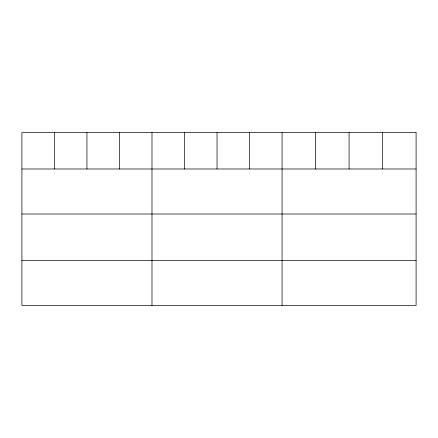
<?xml version="1.0" encoding="UTF-8"?>
<svg xmlns="http://www.w3.org/2000/svg" width="438" height="438" viewBox="0 0 438 438"><rect width="100%" height="100%" fill="white"/><g stroke="black" fill="none" stroke-linecap="round" stroke-linejoin="round"><path stroke-width="0.66" d="M21.9 168.986L416.1 168.986M21.9 214.012L416.1 214.012M21.9 260.407L416.1 260.407M382.593 132.566L382.593 168.986M349.086 132.566L349.086 168.986M315.579 132.566L315.579 168.986M282.072 132.566L282.072 305.434M249.55 132.566L249.55 168.986M217.029 132.566L217.029 168.986M184.507 132.566L184.507 168.986M151.986 132.566L151.986 305.434M119.464 132.566L119.464 168.986M86.943 132.566L86.943 168.986M54.422 132.566L54.422 168.986M416.1 132.566L21.9 132.566L21.9 305.434L416.1 305.434L416.1 132.566"/></g></svg>
